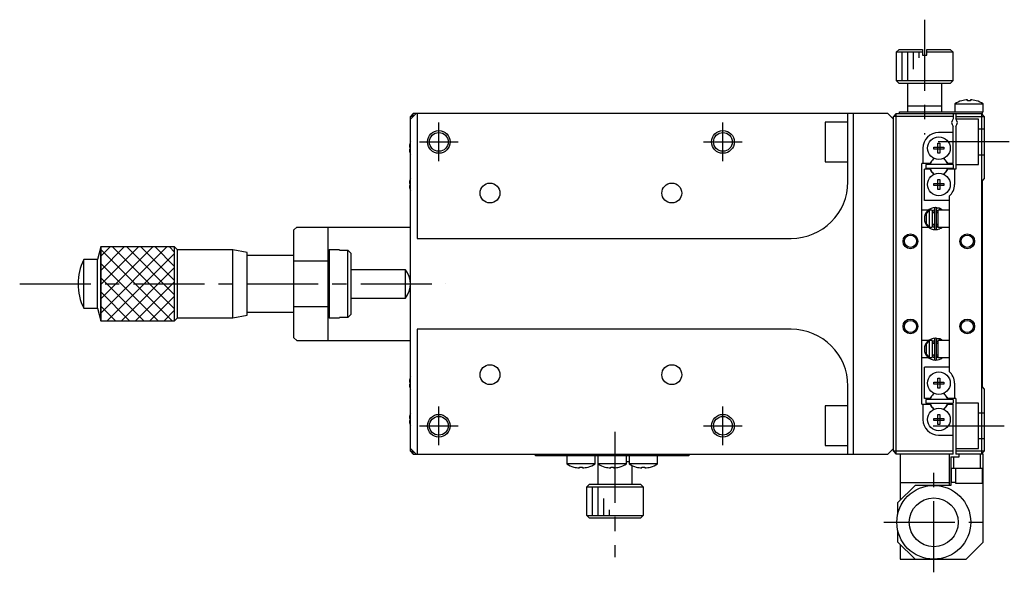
# Model space of a CAD drawing. Extents: x -258 to 397, y -12 to 473.
# Drawn here: x 106.9 to 281.1, y 198.9 to 296.2 of the extents above; entities that cross this region are included whole.
import ezdxf

# ---------------------------------------------------------------- set-up
doc = ezdxf.new("R2010")
doc.units = 0
doc.header["$LTSCALE"] = 10
doc.linetypes.add('CENTER', pattern=[2, 1.25, -0.25, 0.25, -0.25])
doc.linetypes.add('DASHED', pattern=[3.5, 2, -1.5])
doc.layers.get('0').update_dxf_attribs({"linetype": 'CONTINUOUS'})
doc.layers.add('CENTER', color=1, linetype='CENTER')

msp = doc.modelspace()

# ---------------------------------------------------------------- linework, layer by layer
at = {"color": 7, "linetype": 'CONTINUOUS'}
for p, q in [((261.696359, 290.991104), (261.196359, 290.491104)), ((261.696359, 290.991104), (265.796359, 290.991104)), ((265.796359, 290.991104), (265.796359, 289.991104)), ((266.596359, 290.991104), (270.696359, 290.991104)), ((266.596359, 289.991104), (266.596359, 290.991104)), ((271.196359, 290.491104), (270.696359, 290.991104)), ((265.796359, 290.491104), (261.196359, 290.491104)), ((261.196359, 290.491104), (261.196359, 285.491104)), ((265.796359, 289.991104), (266.596359, 289.991104)), ((271.196359, 290.491104), (266.596359, 290.491104)), ((271.196359, 285.491104), (271.196359, 290.491104)), ((261.196359, 285.491104), (261.696359, 284.991104)), ((261.196359, 285.491104), (271.196359, 285.491104)), ((270.696359, 284.991104), (261.696359, 284.991104)), ((263.196359, 284.991104), (263.196359, 279.991104)), ((269.196359, 279.991104), (269.196359, 284.991104)), ((270.696359, 284.991104), (271.196359, 285.491104)), ((273.736359, 281.953685), (273.736359, 282.126056)), ((274.256359, 282.126056), (274.256359, 281.953685)), ((269.196359, 280.991104), (263.196359, 280.991104)), ((271.496359, 281.382761), (276.496359, 281.382761)), ((271.496359, 281.382761), (271.496359, 279.991104)), ((272.73777, 281.953685), (272.734426, 281.96054)), ((274.256359, 281.953685), (273.736359, 281.953685)), ((275.258292, 281.96054), (275.254949, 281.953685)), ((276.496359, 279.991104), (276.496359, 281.382761)), ((176.196359, 279.691104), (175.696359, 279.191104)), ((176.696359, 279.691104), (175.696359, 278.691104)), ((176.196359, 279.191104), (175.696359, 279.191104)), ((175.696359, 220.191104), (175.696359, 279.191104)), ((176.196359, 279.191104), (176.196359, 279.691104)), ((259.696359, 279.691104), (176.196359, 279.691104)), ((176.895868, 279.691104), (176.895868, 257.691104)), ((252.696359, 267.691104), (252.696359, 279.691104)), ((253.696359, 219.691104), (253.696359, 279.691104)), ((260.696359, 278.691104), (259.696359, 279.691104)), ((261.196359, 279.691104), (260.696359, 279.191104)), ((260.696359, 220.191104), (260.696359, 279.191104)), ((271.196359, 279.191104), (260.696359, 279.191104)), ((261.196359, 279.691104), (276.296359, 279.691104)), ((261.196359, 219.691104), (261.196359, 279.691104)), ((261.796359, 279.691104), (261.796359, 279.991104)), ((261.796359, 279.991104), (276.496359, 279.991104)), ((271.196359, 279.691104), (271.196359, 278.752542)), ((271.696359, 279.691104), (271.696359, 278.752542)), ((271.696359, 279.191104), (276.696359, 279.191104)), ((276.196359, 279.691104), (276.696359, 279.191104)), ((276.196359, 279.691104), (276.196359, 219.691104)), ((276.296359, 279.991104), (276.296359, 279.691104)), ((276.696359, 279.191104), (276.696359, 268.191104)), ((248.696359, 278.191104), (248.696359, 271.191104)), ((252.696359, 278.191104), (248.696359, 278.191104)), ((271.196359, 270.891104), (271.196359, 277.429666)), ((271.696359, 277.429666), (271.696359, 269.891104)), ((271.196359, 276.341104), (268.646359, 276.341104)), ((175.5065, 273.771104), (175.626837, 273.771104)), ((175.626837, 273.411104), (175.5065, 273.411104)), ((175.622215, 274.47972), (175.626837, 274.477465)), ((175.626837, 273.771104), (175.626837, 273.411104)), ((265.896359, 273.591104), (265.896359, 270.891104)), ((267.809998, 273.411104), (267.809998, 273.771104)), ((267.809998, 273.771104), (268.516359, 273.771104)), ((268.516359, 273.411104), (267.809998, 273.411104)), ((268.516359, 274.477465), (268.876359, 274.477465)), ((268.516359, 273.771104), (268.516359, 274.477465)), ((268.526731, 273.760732), (268.516359, 273.771104)), ((268.526731, 273.421476), (268.516359, 273.411104)), ((268.516359, 272.704742), (268.516359, 273.411104)), ((268.526731, 273.421476), (268.526731, 273.760732)), ((268.526731, 273.760732), (268.865987, 273.760732)), ((268.865987, 273.421476), (268.526731, 273.421476)), ((268.865987, 273.760732), (268.876359, 273.771104)), ((268.865987, 273.760732), (268.865987, 273.421476)), ((268.865987, 273.421476), (268.876359, 273.411104)), ((268.876359, 274.477465), (268.876359, 273.771104)), ((268.876359, 273.771104), (269.58272, 273.771104)), ((268.876359, 273.411104), (268.876359, 272.704742)), ((269.58272, 273.411104), (268.876359, 273.411104)), ((269.58272, 273.771104), (269.58272, 273.411104)), ((175.626837, 272.704742), (175.622215, 272.702488)), ((268.876359, 272.704742), (268.516359, 272.704742)), ((248.696359, 271.191104), (252.696359, 271.191104)), ((265.696359, 228.491104), (265.696359, 270.891104)), ((267.145553, 270.891104), (265.696359, 270.891104)), ((266.396359, 270.691104), (266.396359, 270.091104)), ((271.196359, 270.691104), (266.396359, 270.691104)), ((266.396359, 270.091104), (271.196359, 270.091104)), ((267.145553, 270.891104), (267.295719, 271.151199)), ((270.096999, 271.151199), (270.247165, 270.891104)), ((271.196359, 270.891104), (270.247165, 270.891104)), ((271.196359, 270.691104), (271.196359, 270.091104)), ((266.196359, 264.391104), (266.196359, 269.891104)), ((267.145553, 269.891104), (266.196359, 269.891104)), ((267.145553, 269.891104), (267.295719, 269.631009)), ((270.096999, 269.631009), (270.247165, 269.891104)), ((271.696359, 269.891104), (270.247165, 269.891104)), ((271.446359, 269.891104), (271.446359, 267.191104)), ((276.346359, 267.841104), (276.696359, 268.191104)), ((175.5065, 267.371104), (175.626837, 267.371104)), ((175.626837, 267.011104), (175.5065, 267.011104)), ((175.622215, 268.07972), (175.626837, 268.077465)), ((175.626837, 267.371104), (175.626837, 267.011104)), ((267.809998, 267.011104), (267.809998, 267.371104)), ((267.809998, 267.371104), (268.516359, 267.371104)), ((268.516359, 267.011104), (267.809998, 267.011104)), ((268.516359, 268.077465), (268.876359, 268.077465)), ((268.516359, 267.371104), (268.516359, 268.077465)), ((268.526731, 267.360732), (268.516359, 267.371104)), ((268.526731, 267.021476), (268.516359, 267.011104)), ((268.516359, 266.304742), (268.516359, 267.011104)), ((268.526731, 267.021476), (268.526731, 267.360732)), ((268.526731, 267.360732), (268.865987, 267.360732)), ((268.865987, 267.021476), (268.526731, 267.021476)), ((268.865987, 267.360732), (268.876359, 267.371104)), ((268.865987, 267.360732), (268.865987, 267.021476)), ((268.865987, 267.021476), (268.876359, 267.011104)), ((268.876359, 268.077465), (268.876359, 267.371104)), ((268.876359, 267.371104), (269.58272, 267.371104)), ((268.876359, 267.011104), (268.876359, 266.304742)), ((269.58272, 267.011104), (268.876359, 267.011104)), ((269.58272, 267.371104), (269.58272, 267.011104)), ((276.346359, 231.541104), (276.346359, 267.841104)), ((175.626837, 266.304742), (175.622215, 266.302488)), ((268.876359, 266.304742), (268.516359, 266.304742)), ((270.496359, 265.112042), (270.496359, 234.270166)), ((270.496359, 264.391104), (266.196359, 264.391104)), ((267.901359, 262.941104), (267.901359, 259.441104)), ((268.889752, 262.965868), (268.123948, 263.134759)), ((268.29747, 262.968421), (268.289812, 262.964729)), ((268.291359, 259.441104), (268.291359, 262.941104)), ((268.328817, 262.982349), (268.29747, 262.968421)), ((268.360808, 262.994691), (268.328817, 262.982349)), ((268.393363, 263.005417), (268.360808, 262.994691)), ((268.426402, 263.014503), (268.393363, 263.005417)), ((268.459846, 263.021926), (268.426402, 263.014503)), ((268.493613, 263.027667), (268.459846, 263.021926)), ((268.527619, 263.031714), (268.493613, 263.027667)), ((268.561782, 263.034057), (268.527619, 263.031714)), ((268.596018, 263.034689), (268.561782, 263.034057)), ((268.630244, 263.03361), (268.596018, 263.034689)), ((268.664376, 263.03082), (268.630244, 263.03361)), ((268.698331, 263.026328), (268.664376, 263.03082)), ((268.732025, 263.020143), (268.698331, 263.026328)), ((268.765377, 263.012279), (268.732025, 263.020143)), ((268.798304, 263.002757), (268.765377, 263.012279)), ((268.870611, 262.973387), (268.771401, 262.691079)), ((268.830723, 262.991598), (268.798304, 263.002757)), ((268.86089, 262.979544), (268.830723, 262.991598)), ((268.861331, 262.944474), (268.859326, 262.935547)), ((268.859539, 262.979829), (268.861499, 262.979208)), ((269.33239, 262.691226), (268.860445, 262.978685)), ((268.862852, 262.952495), (268.861331, 262.944474)), ((268.861499, 262.979208), (268.862973, 262.977462)), ((268.86388, 262.95956), (268.862852, 262.952495)), ((268.862973, 262.977462), (268.863953, 262.974603)), ((268.864408, 262.965624), (268.86388, 262.95956)), ((268.863953, 262.974603), (268.864432, 262.970649)), ((268.864432, 262.970649), (268.864408, 262.965624)), ((268.869547, 262.974767), (268.870611, 262.973387)), ((266.860301, 262.691104), (265.696359, 262.691104)), ((266.496359, 262.111204), (266.996359, 262.64035)), ((266.496359, 260.271004), (266.496359, 262.111204)), ((267.496359, 262.691104), (266.996359, 262.691104)), ((266.996359, 262.691104), (266.996359, 259.691104)), ((267.496204, 262.626323), (267.901336, 262.734786)), ((267.496359, 262.691104), (267.496359, 259.691104)), ((267.901359, 262.191104), (267.496359, 262.191104)), ((267.696359, 262.691104), (267.684687, 262.691104)), ((267.696359, 262.191104), (267.696359, 262.691104)), ((268.291359, 262.339605), (268.291693, 262.35383)), ((268.496359, 262.191104), (268.291359, 262.191104)), ((268.291693, 262.35383), (268.292753, 262.36881)), ((268.292753, 262.36881), (268.294536, 262.383719)), ((268.294536, 262.383719), (268.29704, 262.398523)), ((268.29704, 262.398523), (268.300257, 262.413186)), ((268.300257, 262.413186), (268.304181, 262.427674)), ((268.304181, 262.427674), (268.308804, 262.441954)), ((268.308804, 262.441954), (268.314115, 262.45599)), ((268.314115, 262.45599), (268.320102, 262.469751)), ((268.320102, 262.469751), (268.326753, 262.483203)), ((268.326753, 262.483203), (268.334053, 262.496313)), ((268.334053, 262.496313), (268.341987, 262.509051)), ((268.341987, 262.509051), (268.350535, 262.521384)), ((268.350535, 262.521384), (268.35968, 262.533283)), ((268.35968, 262.533283), (268.369402, 262.544718)), ((268.369402, 262.544718), (268.379678, 262.555659)), ((268.379678, 262.555659), (268.390485, 262.56608)), ((268.390485, 262.56608), (268.401798, 262.575952)), ((268.401798, 262.575952), (268.413591, 262.585251)), ((268.413591, 262.585251), (268.425837, 262.593951)), ((268.425837, 262.593951), (268.438506, 262.60203)), ((268.438506, 262.60203), (268.451568, 262.609464)), ((268.451568, 262.609464), (268.464993, 262.616233)), ((268.464993, 262.616233), (268.478745, 262.622318)), ((268.478745, 262.622318), (268.492793, 262.627701)), ((268.492793, 262.627701), (268.496338, 262.628933)), ((270.496359, 262.691104), (268.496359, 262.691104)), ((268.496359, 262.691104), (268.496359, 259.691104)), ((268.767021, 262.702744), (268.760871, 262.691104)), ((268.773279, 262.714996), (268.767021, 262.702744)), ((268.779606, 262.727784), (268.773279, 262.714996)), ((268.785962, 262.741027), (268.779606, 262.727784)), ((268.792307, 262.754642), (268.785962, 262.741027)), ((268.798603, 262.768543), (268.792307, 262.754642)), ((268.804808, 262.782643), (268.798603, 262.768543)), ((268.810884, 262.796854), (268.804808, 262.782643)), ((268.816793, 262.811085), (268.810884, 262.796854)), ((268.822497, 262.825249), (268.816793, 262.811085)), ((268.827962, 262.839255), (268.822497, 262.825249)), ((268.833152, 262.853016), (268.827962, 262.839255)), ((268.838035, 262.866446), (268.833152, 262.853016)), ((268.84258, 262.87946), (268.838035, 262.866446)), ((268.846759, 262.891976), (268.84258, 262.87946)), ((268.850546, 262.903915), (268.846759, 262.891976)), ((268.853916, 262.915203), (268.850546, 262.903915)), ((268.856849, 262.925769), (268.853916, 262.915203)), ((268.859326, 262.935547), (268.856849, 262.925769)), ((155.696359, 259.691104), (155.196359, 259.191104)), ((155.696359, 259.691104), (175.696359, 259.691104)), ((161.196359, 239.691102), (161.196359, 259.691104)), ((265.696359, 259.691104), (266.859935, 259.691104)), ((266.996359, 259.749103), (266.496359, 260.278249)), ((266.996359, 259.691104), (267.496359, 259.691104)), ((267.901304, 259.647738), (267.496198, 259.755549)), ((267.496359, 260.191104), (267.901359, 260.191104)), ((267.684522, 259.691104), (267.696359, 259.691104)), ((267.696359, 259.691104), (267.696359, 260.191104)), ((268.291359, 260.191104), (268.496359, 260.191104)), ((268.291435, 260.035908), (268.291359, 260.042603)), ((268.508167, 259.689991), (268.291401, 259.647414)), ((268.292131, 260.020904), (268.291435, 260.035908)), ((268.293552, 260.005948), (268.292131, 260.020904)), ((268.295697, 259.991077), (268.293552, 260.005948)), ((268.298561, 259.976325), (268.295697, 259.991077)), ((268.302139, 259.961726), (268.298561, 259.976325)), ((268.306422, 259.947317), (268.302139, 259.961726)), ((268.311402, 259.93313), (268.306422, 259.947317)), ((268.317068, 259.919201), (268.311402, 259.93313)), ((268.323409, 259.905562), (268.317068, 259.919201)), ((268.330411, 259.892247), (268.323409, 259.905562)), ((268.338059, 259.879289), (268.330411, 259.892247)), ((268.346336, 259.866721), (268.338059, 259.879289)), ((268.355223, 259.854572), (268.346336, 259.866721)), ((268.364702, 259.842875), (268.355223, 259.854572)), ((268.37475, 259.83166), (268.364702, 259.842875)), ((268.385345, 259.820955), (268.37475, 259.83166)), ((268.396462, 259.810788), (268.385345, 259.820955)), ((268.408075, 259.801187), (268.396462, 259.810788)), ((268.420156, 259.792178), (268.408075, 259.801187)), ((268.432676, 259.783784), (268.420156, 259.792178)), ((268.445605, 259.77603), (268.432676, 259.783784)), ((268.458911, 259.768937), (268.445605, 259.77603)), ((268.47256, 259.762524), (268.458911, 259.768937)), ((268.486518, 259.756811), (268.47256, 259.762524)), ((268.496334, 259.753276), (268.486518, 259.756811)), ((268.496359, 259.691104), (270.496359, 259.691104)), ((155.196359, 240.191104), (155.196359, 259.191104)), ((268.802155, 259.380512), (268.818563, 259.386212)), ((268.818874, 259.385494), (268.878601, 259.411395)), ((268.856997, 259.402908), (268.859539, 259.402379)), ((268.859539, 259.402379), (268.859219, 259.403143)), ((268.86089, 259.402664), (268.859539, 259.402379)), ((268.861619, 259.403087), (268.86089, 259.402664)), ((121.196352, 256.191103), (120.606864, 253.991104)), ((134.196353, 256.191103), (121.196352, 256.191103)), ((121.196352, 243.191105), (121.196352, 256.191103)), ((134.196353, 256.191103), (121.196352, 256.191103)), ((121.196352, 256.191103), (121.196352, 243.191105)), ((134.696355, 255.6911), (134.196353, 256.191103)), ((134.196353, 243.191105), (134.196353, 256.191103)), ((134.196353, 243.191105), (134.196353, 256.191103)), ((176.895868, 257.691104), (242.696359, 257.691104)), ((144.44636, 255.6911), (134.696355, 255.6911)), ((134.696355, 243.691108), (134.696355, 255.6911)), ((146.946359, 255.191101), (144.44636, 255.6911)), ((144.44636, 243.691108), (144.44636, 255.6911)), ((146.946359, 244.191107), (146.946359, 255.191101)), ((155.196359, 254.691104), (146.946359, 254.691104)), ((161.396359, 255.691104), (161.196359, 255.491104)), ((163.196359, 255.691104), (161.396359, 255.691104)), ((161.396359, 255.691104), (161.396359, 243.691104)), ((163.196359, 255.691104), (163.196359, 255.607184)), ((163.196359, 255.607184), (164.696359, 255.607184)), ((164.696359, 243.775024), (164.696359, 255.607184)), ((164.696359, 255.607184), (165.196359, 255.099431)), ((165.196359, 255.099431), (165.196359, 244.282777)), ((120.606864, 253.991104), (118.196353, 253.991104)), ((118.196353, 245.391104), (118.196353, 253.991104)), ((120.606864, 245.391104), (120.606864, 253.991104)), ((161.196359, 253.691104), (155.196359, 253.691104)), ((174.81885, 252.1911), (165.196359, 252.1911)), ((174.81885, 247.191108), (174.81885, 252.1911)), ((155.196359, 245.691104), (161.196359, 245.691104)), ((165.196359, 247.191108), (174.81885, 247.191108)), ((118.196353, 245.391104), (120.606864, 245.391104)), ((120.606864, 245.391104), (121.196352, 243.191105)), ((144.44636, 243.691108), (146.946359, 244.191107)), ((146.946359, 244.691104), (155.196359, 244.691104)), ((161.196359, 243.891104), (161.396359, 243.691104)), ((165.196359, 244.282777), (164.696359, 243.775024)), ((121.196352, 243.191105), (134.196353, 243.191105)), ((121.196352, 243.191105), (134.196353, 243.191105)), ((134.196353, 243.191105), (134.696355, 243.691108)), ((134.696355, 243.691108), (144.44636, 243.691108)), ((161.396359, 243.691104), (163.196359, 243.691104)), ((164.696359, 243.775024), (163.196359, 243.775024)), ((163.196359, 243.775024), (163.196359, 243.691104)), ((242.696359, 241.691104), (176.895868, 241.691104)), ((176.895868, 241.691104), (176.895868, 219.691104)), ((155.196359, 240.191104), (155.696359, 239.691104)), ((155.696359, 239.691102), (175.696359, 239.691102)), ((266.860301, 239.691104), (265.696359, 239.691104)), ((266.496359, 239.111204), (266.996359, 239.64035)), ((266.496359, 237.271004), (266.496359, 239.111204)), ((267.496359, 239.691104), (266.996359, 239.691104)), ((266.996359, 239.691104), (266.996359, 236.691104)), ((267.496204, 239.626323), (267.901336, 239.734786)), ((267.496359, 239.691104), (267.496359, 236.691104)), ((267.901359, 239.191104), (267.496359, 239.191104)), ((267.696359, 239.691104), (267.684687, 239.691104)), ((267.696359, 239.191104), (267.696359, 239.691104)), ((267.901359, 239.941104), (267.901359, 236.441104)), ((268.870083, 239.974523), (268.123948, 240.134759)), ((268.29747, 239.968421), (268.289812, 239.964729)), ((268.291359, 236.441104), (268.291359, 239.941104)), ((268.291359, 239.339605), (268.291693, 239.35383)), ((268.496359, 239.191104), (268.291359, 239.191104)), ((268.291693, 239.35383), (268.292753, 239.36881)), ((268.292753, 239.36881), (268.294536, 239.383719)), ((268.294536, 239.383719), (268.29704, 239.398523)), ((268.29704, 239.398523), (268.300257, 239.413186)), ((268.328817, 239.982349), (268.29747, 239.968421)), ((268.300257, 239.413186), (268.304181, 239.427674)), ((268.304181, 239.427674), (268.308804, 239.441954)), ((268.308804, 239.441954), (268.314115, 239.45599)), ((268.314115, 239.45599), (268.320102, 239.469751)), ((268.320102, 239.469751), (268.326753, 239.483203)), ((268.326753, 239.483203), (268.334053, 239.496313)), ((268.360808, 239.994691), (268.328817, 239.982349)), ((268.334053, 239.496313), (268.341987, 239.509051)), ((268.341987, 239.509051), (268.350535, 239.521384)), ((268.350535, 239.521384), (268.35968, 239.533283)), ((268.35968, 239.533283), (268.369402, 239.544718)), ((268.393363, 240.005417), (268.360808, 239.994691)), ((268.369402, 239.544718), (268.379678, 239.555659)), ((268.379678, 239.555659), (268.390485, 239.56608)), ((268.390485, 239.56608), (268.401798, 239.575952)), ((268.426402, 240.014503), (268.393363, 240.005417)), ((268.401798, 239.575952), (268.413591, 239.585251)), ((268.413591, 239.585251), (268.425837, 239.593951)), ((268.425837, 239.593951), (268.438506, 239.60203)), ((268.459846, 240.021926), (268.426402, 240.014503)), ((268.438506, 239.60203), (268.451568, 239.609464)), ((268.451568, 239.609464), (268.464993, 239.616233)), ((268.493613, 240.027667), (268.459846, 240.021926)), ((268.464993, 239.616233), (268.478745, 239.622318)), ((268.478745, 239.622318), (268.492793, 239.627701)), ((268.492793, 239.627701), (268.496338, 239.628933)), ((268.527619, 240.031714), (268.493613, 240.027667)), ((270.496359, 239.691104), (268.496359, 239.691104)), ((268.496359, 239.691104), (268.496359, 236.691104)), ((268.561782, 240.034057), (268.527619, 240.031714)), ((268.596018, 240.034689), (268.561782, 240.034057)), ((268.630244, 240.03361), (268.596018, 240.034689)), ((268.664376, 240.03082), (268.630244, 240.03361)), ((268.698331, 240.026328), (268.664376, 240.03082)), ((268.732025, 240.020143), (268.698331, 240.026328)), ((268.765377, 240.012279), (268.732025, 240.020143)), ((268.767021, 239.702744), (268.760871, 239.691104)), ((268.798304, 240.002757), (268.765377, 240.012279)), ((268.773279, 239.714996), (268.767021, 239.702744)), ((268.869547, 239.974767), (268.771401, 239.691079)), ((268.779606, 239.727784), (268.773279, 239.714996)), ((268.785962, 239.741027), (268.779606, 239.727784)), ((268.792307, 239.754642), (268.785962, 239.741027)), ((268.798603, 239.768543), (268.792307, 239.754642)), ((268.830723, 239.991598), (268.798304, 240.002757)), ((268.804808, 239.782643), (268.798603, 239.768543)), ((268.810884, 239.796854), (268.804808, 239.782643)), ((268.816793, 239.811085), (268.810884, 239.796854)), ((268.822497, 239.825249), (268.816793, 239.811085)), ((268.827962, 239.839255), (268.822497, 239.825249)), ((268.833152, 239.853016), (268.827962, 239.839255)), ((268.86089, 239.979544), (268.830723, 239.991598)), ((268.838035, 239.866446), (268.833152, 239.853016)), ((268.84258, 239.87946), (268.838035, 239.866446)), ((268.846759, 239.891976), (268.84258, 239.87946)), ((268.850546, 239.903915), (268.846759, 239.891976)), ((268.853916, 239.915203), (268.850546, 239.903915)), ((268.856849, 239.925769), (268.853916, 239.915203)), ((268.859326, 239.935547), (268.856849, 239.925769)), ((268.861331, 239.944474), (268.859326, 239.935547)), ((268.859539, 239.979829), (268.861499, 239.979208)), ((269.33239, 239.691226), (268.860445, 239.978685)), ((268.862852, 239.952495), (268.861331, 239.944474)), ((268.861499, 239.979208), (268.862973, 239.977462)), ((268.86388, 239.95956), (268.862852, 239.952495)), ((268.862973, 239.977462), (268.863953, 239.974603)), ((268.864408, 239.965624), (268.86388, 239.95956)), ((268.863953, 239.974603), (268.864432, 239.970649)), ((268.864432, 239.970649), (268.864408, 239.965624)), ((268.889752, 239.965868), (268.870083, 239.974523)), ((266.996359, 236.749103), (266.496359, 237.278249)), ((267.496359, 237.191104), (267.901359, 237.191104)), ((267.696359, 236.691104), (267.696359, 237.191104)), ((268.291359, 237.191104), (268.496359, 237.191104)), ((268.291435, 237.035908), (268.291359, 237.042603)), ((268.292131, 237.020904), (268.291435, 237.035908)), ((268.293552, 237.005948), (268.292131, 237.020904)), ((268.295697, 236.991077), (268.293552, 237.005948)), ((268.298561, 236.976325), (268.295697, 236.991077)), ((268.302139, 236.961726), (268.298561, 236.976325)), ((268.306422, 236.947317), (268.302139, 236.961726)), ((268.311402, 236.93313), (268.306422, 236.947317)), ((268.317068, 236.919201), (268.311402, 236.93313)), ((268.323409, 236.905562), (268.317068, 236.919201)), ((268.330411, 236.892247), (268.323409, 236.905562)), ((268.338059, 236.879289), (268.330411, 236.892247)), ((268.346336, 236.866721), (268.338059, 236.879289)), ((268.355223, 236.854572), (268.346336, 236.866721)), ((268.364702, 236.842875), (268.355223, 236.854572)), ((268.37475, 236.83166), (268.364702, 236.842875)), ((268.385345, 236.820955), (268.37475, 236.83166)), ((268.396462, 236.810788), (268.385345, 236.820955)), ((265.696359, 236.691104), (266.859935, 236.691104)), ((266.996359, 236.691104), (267.496359, 236.691104)), ((267.901304, 236.647738), (267.496198, 236.755549)), ((267.684522, 236.691104), (267.696359, 236.691104)), ((268.508167, 236.689991), (268.291401, 236.647414)), ((268.408075, 236.801187), (268.396462, 236.810788)), ((268.420156, 236.792178), (268.408075, 236.801187)), ((268.432676, 236.783784), (268.420156, 236.792178)), ((268.445605, 236.77603), (268.432676, 236.783784)), ((268.458911, 236.768937), (268.445605, 236.77603)), ((268.47256, 236.762524), (268.458911, 236.768937)), ((268.486518, 236.756811), (268.47256, 236.762524)), ((268.496334, 236.753276), (268.486518, 236.756811)), ((268.496359, 236.691104), (270.496359, 236.691104)), ((268.802155, 236.380512), (268.818563, 236.386212)), ((268.818874, 236.385494), (268.878601, 236.411395)), ((268.856997, 236.402908), (268.859539, 236.402379)), ((268.859539, 236.402379), (268.859219, 236.403143)), ((268.86089, 236.402664), (268.859539, 236.402379)), ((268.861619, 236.403087), (268.86089, 236.402664)), ((266.196359, 229.491104), (266.196359, 234.991104)), ((270.496359, 234.991104), (266.196359, 234.991104)), ((175.5065, 232.371104), (175.626837, 232.371104)), ((175.626837, 232.011104), (175.5065, 232.011104)), ((175.622215, 233.07972), (175.626837, 233.077465)), ((175.626837, 232.371104), (175.626837, 232.011104)), ((252.696359, 219.691104), (252.696359, 231.691104)), ((267.809998, 232.011104), (267.809998, 232.371104)), ((267.809998, 232.371104), (268.516359, 232.371104)), ((268.516359, 232.011104), (267.809998, 232.011104)), ((268.516359, 233.077465), (268.876359, 233.077465)), ((268.516359, 232.371104), (268.516359, 233.077465)), ((268.526731, 232.360732), (268.516359, 232.371104)), ((268.526731, 232.021476), (268.516359, 232.011104)), ((268.516359, 231.304742), (268.516359, 232.011104)), ((268.526731, 232.021476), (268.526731, 232.360732)), ((268.526731, 232.360732), (268.865987, 232.360732)), ((268.865987, 232.021476), (268.526731, 232.021476)), ((268.865987, 232.360732), (268.876359, 232.371104)), ((268.865987, 232.360732), (268.865987, 232.021476)), ((268.865987, 232.021476), (268.876359, 232.011104)), ((268.876359, 233.077465), (268.876359, 232.371104)), ((268.876359, 232.371104), (269.58272, 232.371104)), ((268.876359, 232.011104), (268.876359, 231.304742)), ((269.58272, 232.011104), (268.876359, 232.011104)), ((269.58272, 232.371104), (269.58272, 232.011104)), ((271.446359, 232.191104), (271.446359, 229.491104)), ((175.626837, 231.304742), (175.622215, 231.302488)), ((268.876359, 231.304742), (268.516359, 231.304742)), ((276.696359, 231.191104), (276.346359, 231.541104)), ((276.696359, 231.191104), (276.696359, 220.191104)), ((248.696359, 228.191104), (248.696359, 221.191104)), ((252.696359, 228.191104), (248.696359, 228.191104)), ((265.696359, 228.491104), (267.145553, 228.491104)), ((265.896359, 228.491104), (265.896359, 225.791104)), ((267.145553, 229.491104), (266.196359, 229.491104)), ((266.396359, 229.291104), (266.396359, 228.691104)), ((271.196359, 229.291104), (266.396359, 229.291104)), ((266.396359, 228.691104), (271.196359, 228.691104)), ((267.145553, 229.491104), (267.295719, 229.751199)), ((267.145553, 228.491104), (267.295719, 228.231009)), ((270.096999, 229.751199), (270.247165, 229.491104)), ((270.096999, 228.231009), (270.247165, 228.491104)), ((271.696359, 229.491104), (270.247165, 229.491104)), ((270.247165, 228.491104), (271.196359, 228.491104)), ((271.196359, 229.291104), (271.196359, 228.691104)), ((271.196359, 219.691104), (271.196359, 228.491104)), ((271.696359, 229.491104), (271.696359, 219.691104)), ((175.622215, 226.67972), (175.626837, 226.677465)), ((268.516359, 226.677465), (268.876359, 226.677465)), ((268.516359, 225.971104), (268.516359, 226.677465)), ((268.876359, 226.677465), (268.876359, 225.971104)), ((175.5065, 225.971104), (175.626837, 225.971104)), ((175.626837, 225.611104), (175.5065, 225.611104)), ((175.626837, 224.904742), (175.622215, 224.902488)), ((175.626837, 225.971104), (175.626837, 225.611104)), ((267.809998, 225.611104), (267.809998, 225.971104)), ((267.809998, 225.971104), (268.516359, 225.971104)), ((268.516359, 225.611104), (267.809998, 225.611104)), ((268.526731, 225.960732), (268.516359, 225.971104)), ((268.526731, 225.621476), (268.516359, 225.611104)), ((268.516359, 224.904742), (268.516359, 225.611104)), ((268.876359, 224.904742), (268.516359, 224.904742)), ((268.526731, 225.621476), (268.526731, 225.960732)), ((268.526731, 225.960732), (268.865987, 225.960732)), ((268.865987, 225.621476), (268.526731, 225.621476)), ((268.865987, 225.960732), (268.876359, 225.971104)), ((268.865987, 225.960732), (268.865987, 225.621476)), ((268.865987, 225.621476), (268.876359, 225.611104)), ((268.876359, 225.971104), (269.58272, 225.971104)), ((268.876359, 225.611104), (268.876359, 224.904742)), ((269.58272, 225.611104), (268.876359, 225.611104)), ((269.58272, 225.971104), (269.58272, 225.611104)), ((268.646359, 223.041104), (271.196359, 223.041104)), ((248.696359, 221.191104), (252.696359, 221.191104)), ((175.696359, 220.691104), (176.696359, 219.691104)), ((175.696359, 220.191104), (176.196359, 220.191104)), ((175.696359, 220.191104), (176.196359, 219.691104)), ((176.196359, 219.691104), (176.196359, 220.191104)), ((176.196359, 219.691104), (259.696359, 219.691104)), ((197.696359, 219.391104), (197.696359, 219.691104)), ((224.696359, 219.691104), (224.696359, 219.391104)), ((259.696359, 219.691104), (260.696359, 220.691104)), ((261.196359, 219.691104), (260.696359, 220.191104)), ((271.196359, 220.191104), (260.696359, 220.191104)), ((271.196359, 219.691104), (261.196359, 219.691104)), ((261.896359, 219.691104), (261.896359, 211.591104)), ((270.496359, 219.691104), (270.496359, 214.191104)), ((276.696359, 220.191104), (271.696359, 220.191104)), ((276.496359, 219.691104), (271.696359, 219.691104)), ((272.296359, 219.191104), (272.296359, 219.691104)), ((275.996359, 217.191104), (275.996359, 219.691104)), ((276.696359, 220.191104), (276.196359, 219.691104)), ((276.496359, 204.191104), (276.496359, 219.691104)), ((224.696359, 219.391104), (197.696359, 219.391104)), ((203.196359, 219.391104), (203.196359, 217.999446)), ((208.196359, 217.999446), (203.196359, 217.999446)), ((208.196359, 217.999446), (208.196359, 219.391104)), ((208.696359, 219.391104), (208.696359, 214.391104)), ((213.696359, 217.999446), (208.696359, 217.999446)), ((213.696359, 217.999446), (213.696359, 219.391104)), ((213.696359, 218.391104), (214.196359, 218.391104)), ((214.196359, 219.391104), (214.196359, 217.999446)), ((219.196359, 217.999446), (214.196359, 217.999446)), ((214.696359, 214.391104), (214.696359, 217.709975)), ((219.196359, 217.999446), (219.196359, 219.391104)), ((270.796359, 219.191104), (270.796359, 214.191104)), ((270.796359, 219.191104), (272.296359, 219.191104)), ((271.296359, 219.191104), (271.296359, 217.191104)), ((204.434426, 217.421668), (204.43777, 217.428523)), ((205.436359, 217.428523), (205.956359, 217.428523)), ((205.436359, 217.256151), (205.436359, 217.428523)), ((205.956359, 217.428523), (205.956359, 217.256151)), ((206.954949, 217.428523), (206.958292, 217.421668)), ((209.934426, 217.421668), (209.93777, 217.428523)), ((210.936359, 217.428523), (211.456359, 217.428523)), ((210.936359, 217.256151), (210.936359, 217.428523)), ((211.456359, 217.428523), (211.456359, 217.256151)), ((212.454949, 217.428523), (212.458292, 217.421668)), ((215.434426, 217.421668), (215.43777, 217.428523)), ((216.436359, 217.428523), (216.956359, 217.428523)), ((216.436359, 217.256151), (216.436359, 217.428523)), ((216.956359, 217.428523), (216.956359, 217.256151)), ((217.954949, 217.428523), (217.958292, 217.421668)), ((276.496359, 217.191104), (270.796359, 217.191104)), ((270.836623, 217.191104), (270.836623, 214.691104)), ((271.646359, 217.191104), (271.646359, 214.591104)), ((276.346359, 214.591104), (276.346359, 217.191104)), ((276.427181, 214.691104), (276.427181, 217.191104)), ((207.196359, 214.391104), (206.696359, 213.891104)), ((207.196359, 214.391104), (216.196359, 214.391104)), ((216.696359, 213.891104), (216.196359, 214.391104)), ((264.496359, 214.191104), (261.496359, 211.191104)), ((261.896359, 214.691104), (270.496359, 214.691104)), ((270.796359, 214.191104), (264.496359, 214.191104)), ((271.646359, 214.691104), (270.796359, 214.691104)), ((271.646359, 214.591104), (276.346359, 214.591104)), ((276.496359, 214.691104), (276.346359, 214.691104)), ((216.696359, 213.891104), (206.696359, 213.891104)), ((206.696359, 213.891104), (206.696359, 209.391104)), ((216.696359, 209.391104), (216.696359, 213.891104)), ((261.496359, 209.2911), (261.496359, 211.191104)), ((206.712385, 209.391104), (206.696359, 209.391104)), ((206.712385, 208.891104), (206.712385, 209.391104)), ((216.696359, 209.391104), (216.680333, 209.391104)), ((216.680333, 209.391104), (216.680333, 208.891104)), ((206.712385, 208.891104), (216.680333, 208.891104)), ((207.214172, 208.391104), (206.712385, 208.891104)), ((216.178546, 208.391104), (207.214172, 208.391104)), ((216.680333, 208.891104), (216.178546, 208.391104)), ((261.496359, 204.191104), (261.496359, 206.091108)), ((261.496359, 204.191104), (264.496359, 201.191104)), ((261.896359, 203.791104), (261.896359, 201.191104)), ((273.496359, 201.191104), (276.496359, 204.191104)), ((261.896359, 201.191104), (273.496359, 201.191104))]:
    msp.add_line(p, q, dxfattribs=at)
at = {"color": 3, "linetype": 'CONTINUOUS'}
for p, q in [((262.196359, 290.491104), (262.196359, 285.491104)), ((263.196359, 290.491104), (263.196359, 285.491104)), ((264.196359, 290.491104), (264.196359, 287.491104)), ((265.196359, 290.491104), (265.196359, 289.491104)), ((121.196352, 254.551604), (122.835851, 256.191103)), ((121.196352, 252.051604), (125.335851, 256.191103)), ((121.196352, 249.551604), (127.835851, 256.191103)), ((121.196352, 247.051604), (130.335851, 256.191103)), ((121.196352, 244.551604), (132.835851, 256.191103)), ((123.271438, 256.191103), (134.196353, 245.266188)), ((125.771438, 256.191103), (134.196353, 247.766188)), ((128.271438, 256.191103), (134.196353, 250.266188)), ((130.771438, 256.191103), (134.196353, 252.766188)), ((133.271438, 256.191103), (134.196353, 255.266188)), ((121.196352, 255.766189), (133.771436, 243.191105)), ((122.335853, 243.191105), (134.196353, 255.051605)), ((121.196352, 253.266189), (131.271436, 243.191105)), ((124.835853, 243.191105), (134.196353, 252.551605)), ((121.196352, 250.766189), (128.771436, 243.191105)), ((127.335853, 243.191105), (134.196353, 250.051605)), ((121.196352, 248.266189), (126.271436, 243.191105)), ((129.835853, 243.191105), (134.196353, 247.551605)), ((121.196352, 245.766189), (123.771436, 243.191105)), ((132.335853, 243.191105), (134.196353, 245.051605)), ((121.196352, 243.266189), (121.271436, 243.191105)), ((207.696359, 213.891104), (207.696359, 208.891104)), ((208.696359, 213.891104), (208.696359, 208.891104)), ((209.696359, 211.891104), (209.696359, 208.891104)), ((210.696359, 209.891104), (210.696359, 208.891104))]:
    msp.add_line(p, q, dxfattribs=at)
at = {"color": 3, "linetype": 'DASHED'}
for p, q in [((275.696359, 278.691104), (271.746763, 278.691104)), ((275.696359, 270.691104), (275.696359, 278.691104)), ((276.696359, 276.941104), (275.696359, 276.941104)), ((275.696359, 272.441104), (276.696359, 272.441104)), ((271.696359, 270.691104), (275.696359, 270.691104)), ((275.696359, 228.691104), (271.696359, 228.691104)), ((275.696359, 220.691104), (275.696359, 228.691104)), ((276.696359, 226.941104), (275.696359, 226.941104)), ((275.696359, 222.441104), (276.696359, 222.441104)), ((271.696359, 220.691104), (275.696359, 220.691104))]:
    msp.add_line(p, q, dxfattribs=at)
at = {"color": 3, "linetype": 'CONTINUOUS'}
for centre, radius in [((180.696359, 274.691104), 2), ((180.696359, 274.691104), 1.65), ((230.696359, 274.691104), 2), ((230.696359, 274.691104), 1.65), ((263.696359, 257.191104), 1.3), ((273.696359, 257.191104), 1.3), ((263.696359, 242.191104), 1.3), ((273.696359, 242.191104), 1.3), ((180.696359, 224.691104), 2), ((230.696359, 224.691104), 2), ((180.696359, 224.691104), 1.65), ((230.696359, 224.691104), 1.65)]:
    msp.add_circle(centre, radius, dxfattribs=at)
at = {"color": 7, "linetype": 'CONTINUOUS'}
for centre, radius in [((180.696359, 274.691104), 1.65), ((230.696359, 274.691104), 1.65), ((268.696359, 273.591104), 2), ((268.696359, 267.191104), 2), ((189.696359, 265.691104), 1.75), ((221.696359, 265.691104), 1.75), ((263.696359, 257.191104), 1.075), ((273.696359, 257.191104), 1.075), ((263.696359, 242.191104), 1.075), ((273.696359, 242.191104), 1.075), ((189.696359, 233.691104), 1.75), ((221.696359, 233.691104), 1.75), ((268.696359, 232.191104), 2), ((268.696359, 225.791104), 2), ((180.696359, 224.691104), 1.65), ((230.696359, 224.691104), 1.65), ((267.796359, 207.691104), 6.499999), ((267.796359, 207.691104), 4.3)]:
    msp.add_circle(centre, radius, dxfattribs=at)
for centre, radius, start, end in [((273.996359, 277.641104), 4.492483, 93.317816, 106.26943), ((273.996359, 277.641104), 4.492483, 73.73057, 86.682184), ((273.996359, 277.641104), 4.5, 106.285843, 123.748989), ((273.996359, 277.641104), 4.5, 56.251011, 73.714157), ((271.946359, 278.091104), 1, 138.590378, 221.409622), ((270.946359, 278.091104), 1, 318.590378, 41.409622), ((268.646359, 273.591104), 2.75, 90, 180), ((178.696359, 273.591104), 3.194933, 163.893288, 176.770291), ((178.696359, 273.591104), 3.194933, 183.229709, 196.106712), ((178.696359, 273.591104), 3.2, 159.635865, 163.877467), ((178.696359, 273.591104), 3.2, 196.122533, 200.364135), ((268.696359, 270.391103), 1.5875, 120.433182, 169.10691), ((268.811264, 270.276199), 1.75, 121.881533, 150), ((268.696359, 270.391103), 1.5875, 10.89309, 59.566818), ((268.581454, 270.276199), 1.75, 30, 58.118467), ((268.696359, 270.391103), 1.5875, 190.893016, 239.566737), ((268.696359, 270.391103), 1.5875, 300.433263, 349.106984), ((178.696359, 267.191104), 3.2, 159.635865, 163.877467), ((268.811264, 270.506009), 1.75, 210, 238.118467), ((268.581454, 270.506009), 1.75, 301.881533, 330), ((178.696359, 267.191104), 3.194933, 163.893288, 176.770291), ((178.696359, 267.191104), 3.194933, 183.229709, 196.106712), ((242.696359, 267.691104), 10, 270, 0), ((268.696359, 267.191104), 2.75, 310.885193, 0), ((178.696359, 267.191104), 3.2, 196.122533, 200.364135), ((268.09631, 261.191148), 1.943868, 90.672315, 269.257985), ((268.096359, 262.941104), 0.195, 0, 180), ((268.094646, 261.196176), 1.94898, 270.774434, 309.429122), ((268.096359, 259.441104), 0.195, 180, 0), ((126.941353, 249.691101), 9.745001, 153.816202, 206.183785), ((171.696354, 249.691101), 3.999997, 321.317827, 38.682205), ((242.696359, 231.691104), 10, 0, 90), ((268.09631, 238.191148), 1.943868, 90.672315, 269.257985), ((268.096359, 239.941104), 0.195, 0, 180), ((268.096359, 236.441104), 0.195, 180, 0), ((268.094646, 238.196176), 1.94898, 270.774434, 309.429122), ((268.696359, 232.191104), 2.75, 0, 49.114807), ((178.696359, 232.191104), 3.194933, 163.893288, 176.770291), ((178.696359, 232.191104), 3.194933, 183.229709, 196.106712), ((178.696359, 232.191104), 3.2, 159.635865, 163.877467), ((178.696359, 232.191104), 3.2, 196.122533, 200.364135), ((268.696359, 228.991103), 1.5875, 120.433182, 169.10691), ((268.811264, 228.876199), 1.75, 121.881533, 150), ((268.696359, 228.991103), 1.5875, 10.89309, 59.566818), ((268.581454, 228.876199), 1.75, 30, 58.118467), ((268.696359, 228.991103), 1.5875, 190.893016, 239.566737), ((268.811264, 229.106009), 1.75, 210, 238.118467), ((268.696359, 228.991103), 1.5875, 300.433263, 349.106984), ((268.581454, 229.106009), 1.75, 301.881533, 330), ((178.696359, 225.791104), 3.194933, 163.893288, 176.770291), ((178.696359, 225.791104), 3.2, 159.635865, 163.877467), ((178.696359, 225.791104), 3.194933, 183.229709, 196.106712), ((178.696359, 225.791104), 3.2, 196.122533, 200.364135), ((268.646359, 225.791104), 2.75, 180, 270), ((205.696359, 221.741104), 4.5, 236.251011, 253.714157), ((205.696359, 221.741104), 4.5, 286.285843, 303.748989), ((211.196359, 221.741104), 4.5, 236.251011, 253.714157), ((211.196359, 221.741104), 4.5, 286.285843, 303.748989), ((216.696359, 221.741104), 4.5, 236.251011, 253.714157), ((216.696359, 221.741104), 4.5, 286.285843, 303.748989), ((205.696359, 221.741104), 4.492483, 253.73057, 266.682184), ((205.696359, 221.741104), 4.492483, 273.317816, 286.26943), ((211.196359, 221.741104), 4.492483, 253.73057, 266.682184), ((211.196359, 221.741104), 4.492483, 273.317816, 286.26943), ((216.696359, 221.741104), 4.492483, 253.73057, 266.682184), ((216.696359, 221.741104), 4.492483, 273.317816, 286.26943)]:
    msp.add_arc(centre, radius, start, end, dxfattribs=at)
at = {"layer": 'CENTER', "color": 1, "linetype": 'CENTER'}
for p, q in [((266.196359, 296.214413), (266.196359, 276.031791)), ((180.696359, 271.291104), (180.696359, 278.091104)), ((230.696359, 271.291104), (230.696359, 278.091104)), ((177.296359, 274.691104), (184.096359, 274.691104)), ((227.296359, 274.691104), (234.096359, 274.691104)), ((281.076114, 274.691104), (267.679581, 274.691104)), ((106.946356, 249.691104), (181.946356, 249.691104)), ((180.696359, 221.291104), (180.696359, 228.091104)), ((230.696359, 221.291104), (230.696359, 228.091104)), ((177.296359, 224.691104), (184.096359, 224.691104)), ((227.296359, 224.691104), (234.096359, 224.691104)), ((267.679581, 224.691104), (281.076114, 224.691104)), ((211.696359, 223.645717), (211.696359, 201.56114)), ((267.796359, 198.891105), (267.796359, 216.491103)), ((258.99636, 207.691104), (276.596358, 207.691104))]:
    msp.add_line(p, q, dxfattribs=at)

doc.saveas('drawing.dxf')
